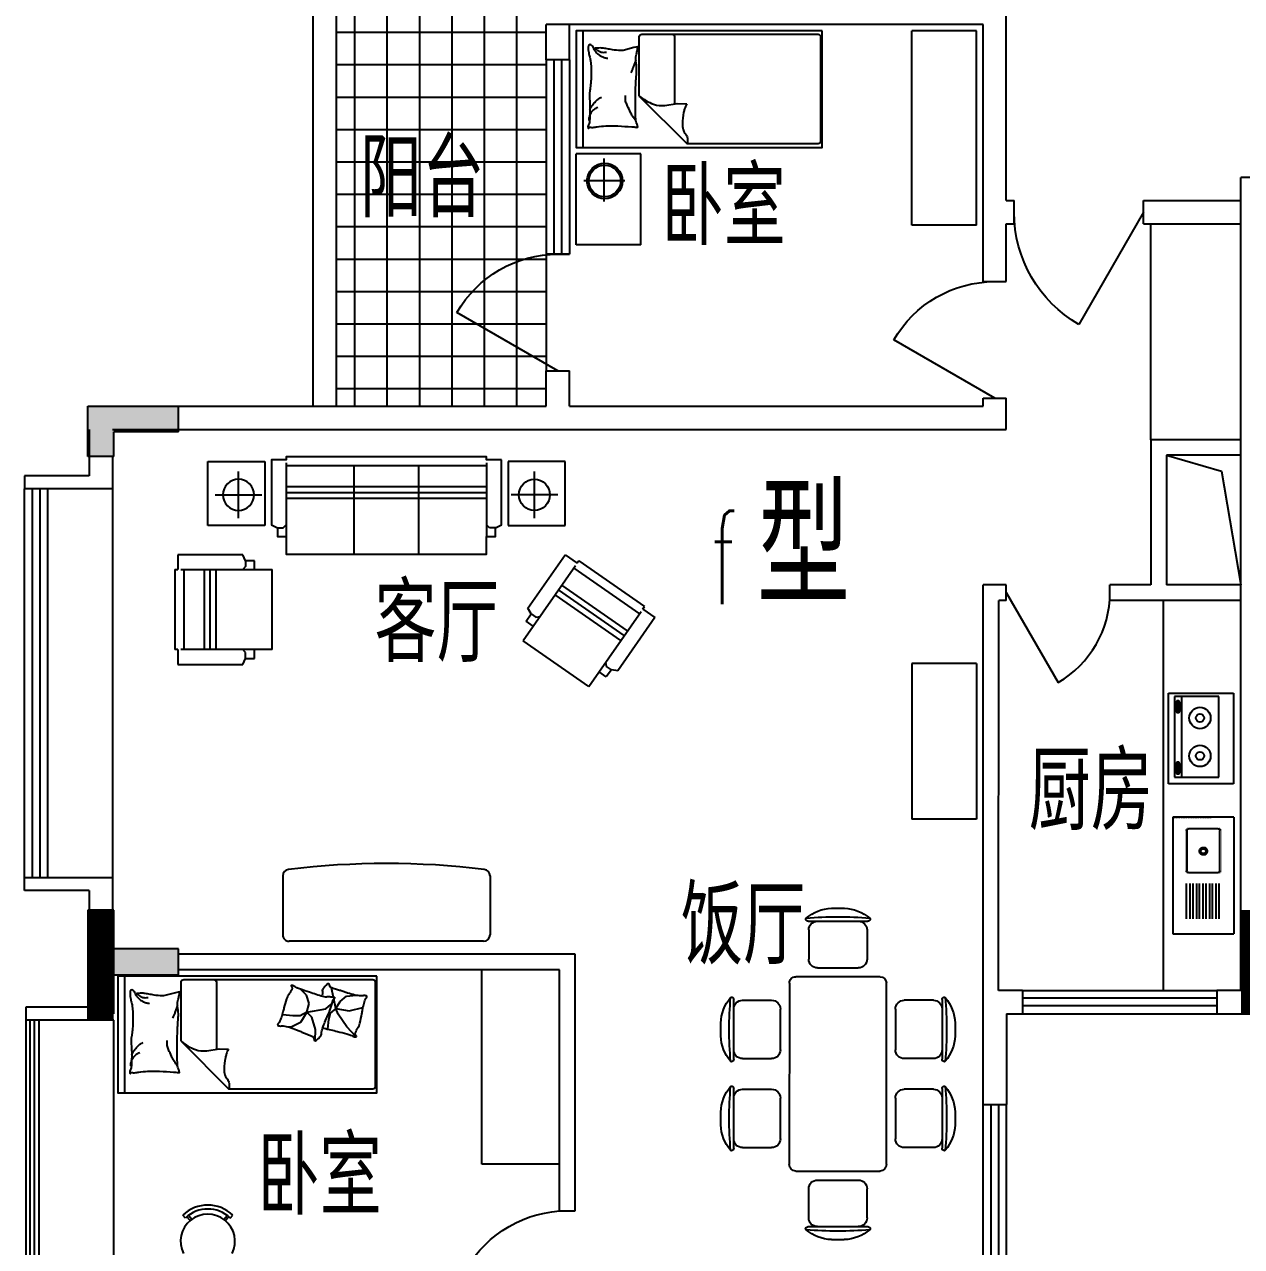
# Model space of a CAD drawing. Header units: millimetres. Extents: x 1386 to 52585, y 719 to 55091.
# Drawn here: x 27829 to 37224, y 20039 to 29471 of the extents above; entities that cross this region are included whole.
import ezdxf
from ezdxf.enums import TextEntityAlignment as Align

# ---------------------------------------------------------------- set-up
doc = ezdxf.new("R2010")
doc.units = ezdxf.units.MM
doc.linetypes.add('HIDDEN', pattern=[0.375, 0.25, -0.125])
for name, color, linetype in [('COLUMN', 7, 'Continuous'), ('F', 12, 'Continuous'), ('JG', 6, 'Continuous'), ('PUB_DIM', 3, 'Continuous'), ('PUB_TEXT', 7, 'Continuous'), ('STAIR', 2, 'Continuous'), ('TOILET', 7, 'Continuous'), ('TOTHER', 7, 'Continuous'), ('WALL', 4, 'Continuous'), ('WINDOW', 5, 'Continuous'), ('WINDOW_TEXT', 7, 'Continuous')]:
    doc.layers.add(name, color=color, linetype=linetype)
doc.styles.add('_HZTXT', font='txt.shx', dxfattribs={"width": 0.8, "bigfont": 'HZTXT.shx'})
doc.styles.add('_ROMANS', font='ROMANS', dxfattribs={"width": 0.8})
doc.styles.add('DIM_FONT', font='SIMPLEX.shx', dxfattribs={"width": 0.8})
doc.styles.add('SIMPLEX', font='SIMPLEX.SHX')
doc.styles.get("Standard").update_dxf_attribs({"font": 'arial.ttf'})

# ---------------------------------------------------------------- blocks, each defined once
blk = doc.blocks.new('M_E16')
for p, q in [((-358.7, -350.6), (-358.7, -119.3)), ((-346.9, -107.1), (-34.1, -107.1)), ((-22.3, -119.3), (-22.3, -350.6)), ((63.3, -103.3), (335.6, -103.3)), ((63.3, -131.7), (335.6, -131.7)), ((63.3, -153.3), (335.6, -153.3)), ((63.3, -181.7), (335.6, -181.7)), ((63.3, -203.3), (335.6, -203.3)), ((63.3, -231.7), (335.6, -231.7)), ((63.3, -253.3), (335.6, -253.3)), ((63.3, -281.7), (335.6, -281.7)), ((-34.1, -362.8), (-346.9, -362.8)), ((63.3, -303.3), (335.6, -303.3)), ((63.3, -331.7), (335.6, -331.7)), ((63.3, -353.3), (335.6, -353.3))]:
    blk.add_line(p, q)
for points, const_width in [([(-352.8, -95), (-370.5, -113.2)], 1.91), ([(-352.8, -95), (-28.2, -95)], 1.8), ([(-10.5, -113.2), (-28.2, -95)], 1.91), ([(-370.5, -356.7), (-370.5, -113.2)], 2), ([(-10.5, -113.2), (-10.5, -356.7)], 2), ([(-370.5, -356.7), (-352.8, -375)], 1.91), ([(-28.2, -375), (-352.8, -375)], 1.8), ([(-28.2, -375), (-10.5, -356.7)], 1.91)]:
    blk.add_lwpolyline(points, dxfattribs=dict(const_width=const_width))
for points in [[(-346.9, -107.1), (-350.9, -107.9), (-354.4, -110), (-357.1, -113.2), (-358.5, -117.2), (-358.7, -119.3)], [(-22.3, -119.3), (-23, -115.1), (-25, -111.5), (-28.2, -108.8), (-32, -107.3), (-34.1, -107.1)], [(-216.3, -235), (-214.5, -245.4), (-209.4, -254.5), (-201.5, -261.3), (-191.9, -264.9), (-181.7, -264.9), (-172, -261.3), (-164.2, -254.5), (-159.1, -245.4), (-157.3, -235), (-159.1, -224.6), (-164.2, -215.4), (-172, -208.6), (-181.7, -205), (-191.9, -205), (-201.5, -208.6), (-209.4, -215.4), (-214.5, -224.6), (-216.3, -235)], [(-206, -235), (-204.8, -241.7), (-201.5, -247.7), (-196.4, -252.1), (-190.1, -254.4), (-183.5, -254.4), (-177.2, -252.1), (-172.1, -247.7), (-168.8, -241.7), (-167.6, -235), (-168.8, -228.2), (-172.1, -222.2), (-177.2, -217.8), (-183.5, -215.5), (-190.1, -215.5), (-196.4, -217.8), (-201.5, -222.2), (-204.8, -228.2), (-206, -235)], [(-358.7, -350.6), (-358, -354.8), (-355.9, -358.4), (-352.8, -361.2), (-348.9, -362.6), (-346.9, -362.8)], [(-34.1, -362.8), (-30, -362.1), (-26.5, -359.9), (-23.9, -356.7), (-22.4, -352.7), (-22.3, -350.6)]]:
    blk.add_lwpolyline(points)
at = {"layer": 'TOTHER', "linetype": 'Continuous'}
for p, q in [((-450, 0), (450, 0)), ((-450, -470.6), (-450, 0)), ((450, 0), (450, -470.6)), ((-450, -470.6), (450, -470.6))]:
    blk.add_line(p, q, dxfattribs=at)
at = {"layer": 'TOTHER', "linetype": 'HIDDEN'}
blk.add_line((-450, 0), (-450, -300), dxfattribs=at)
at = {"width": 0.8, "flags": 9}
for tag in ['XSIZE', 'YSIZE']:
    blk.add_attdef(tag, (0, 0), '', height=0.5, dxfattribs=at)
blk = doc.blocks.new('_WBLK')
for p, q in [((-0.5, 0.5), (0.5, 0.5)), ((0.5, 0.1667), (-0.5, 0.1667)), ((0.5, -0.1667), (-0.5, -0.1667)), ((-0.5, -0.5), (0.5, -0.5))]:
    blk.add_line(p, q)
at = {"layer": 'WINDOW_TEXT', "style": 'SIMPLEX', "flags": 9}
blk.add_attdef('A', text='', height=1, dxfattribs=at).set_placement((0, 1.5), align=Align.MIDDLE)
blk = doc.blocks.new('DESK-DINNING')
at = {"layer": 'JG'}
for p, q in [((-1043.8, 904.3), (-1143, 904.3)), ((-357, 904.3), (-456.2, 904.3)), ((-863.4, 804.3), (-1323.4, 804.3)), ((-176.6, 804.3), (-636.6, 804.3)), ((-1318.4, 736.8), (-1318.4, 511.8)), ((-868.4, 736.8), (-868.4, 511.8)), ((-631.6, 736.8), (-631.6, 511.8)), ((-181.6, 736.8), (-181.6, 511.8)), ((-935.9, 444.3), (-1250.9, 444.3)), ((-249.1, 444.3), (-564.1, 444.3)), ((-1500, -325), (-1500, 325)), ((-1450, 375), (-50, 375)), ((0, 325), (0, -325)), ((-1928.5, -230), (-1928.5, 230)), ((-1861, 225), (-1636, 225)), ((361, 225), (136, 225)), ((428.5, -230), (428.5, 230)), ((-1568.5, -157.5), (-1568.5, 157.5)), ((68.5, -157.5), (68.5, 157.5)), ((-2028.5, -49.6), (-2028.5, 49.6)), ((528.5, -49.6), (528.5, 49.6)), ((-1861, -225), (-1636, -225)), ((361, -225), (136, -225)), ((-50, -375), (-1450, -375)), ((-1250.9, -444.3), (-935.9, -444.3)), ((-564.1, -444.3), (-249.1, -444.3)), ((-1318.4, -736.8), (-1318.4, -511.8)), ((-868.4, -736.8), (-868.4, -511.8)), ((-631.6, -736.8), (-631.6, -511.8)), ((-181.6, -736.8), (-181.6, -511.8)), ((-1323.4, -804.3), (-863.4, -804.3)), ((-636.6, -804.3), (-176.6, -804.3)), ((-1143, -904.3), (-1043.8, -904.3)), ((-456.2, -904.3), (-357, -904.3))]:
    blk.add_line(p, q, dxfattribs=at)
for centre, radius, start, end in [((-1133.3, 588.8), 315.6, 91.76514, 130.72654), ((-1053.6, 588.8), 315.6, 49.27346, 88.23486), ((-446.4, 588.8), 315.6, 91.76514, 130.72654), ((-366.7, 588.8), 315.6, 49.27346, 88.23486), ((-1332.6, 820.4), 10, 130.72654, 202.66999), ((-1323.4, 824.3), 20, 202.66999, 270), ((-1093.4, -1873.6), 2712.7, 84.8023, 95.1977), ((-1250.9, 736.8), 67.5, 90, 180), ((-935.9, 736.8), 67.5, 0, 90), ((-863.4, 824.3), 20, 270, 337.33001), ((-854.2, 820.4), 10, 337.33001, 49.27346), ((-645.8, 820.4), 10, 130.72654, 202.66999), ((-636.6, 824.3), 20, 202.66999, 270), ((-406.6, -1873.6), 2712.7, 84.8023, 95.1977), ((-564.1, 736.8), 67.5, 90, 180), ((-249.1, 736.8), 67.5, 0, 90), ((-176.6, 824.3), 20, 270, 337.33001), ((-167.4, 820.4), 10, 337.33001, 49.27346), ((-1250.9, 511.8), 67.5, 180, 270), ((-935.9, 511.8), 67.5, 270, 0), ((-564.1, 511.8), 67.5, 180, 270), ((-249.1, 511.8), 67.5, 270, 0), ((-1450, 325), 50, 90, 180), ((-50, 325), 50, 0, 90), ((-1713, 39.8), 315.6, 139.27346, 178.23486), ((749.4, 0), 2712.7, 174.8023, 185.1977), ((-1944.6, 239.2), 10, 67.33001, 139.27346), ((-1948.5, 230), 20, 0, 67.33001), ((-1861, 157.5), 67.5, 90, 180), ((-1636, 157.5), 67.5, 0, 90), ((136, 157.5), 67.5, 90, 180), ((361, 157.5), 67.5, 0, 90), ((448.5, 230), 20, 112.66999, 180), ((444.6, 239.2), 10, 40.72654, 112.66999), ((-2249.4, 0), 2712.7, 354.8023, 5.1977), ((213, 39.8), 315.6, 1.76514, 40.72654), ((-1713, -39.8), 315.6, 181.76514, 220.72654), ((213, -39.8), 315.6, 319.27346, 358.23486), ((-1861, -157.5), 67.5, 180, 270), ((-1636, -157.5), 67.5, 270, 0), ((136, -157.5), 67.5, 180, 270), ((361, -157.5), 67.5, 270, 0), ((-1944.6, -239.2), 10, 220.72654, 292.66999), ((-1948.5, -230), 20, 292.66999, 0), ((448.5, -230), 20, 180, 247.33001), ((444.6, -239.2), 10, 247.33001, 319.27346), ((-1450, -325), 50, 180, 270), ((-50, -325), 50, 270, 0), ((-1250.9, -511.8), 67.5, 90, 180), ((-935.9, -511.8), 67.5, 0, 90), ((-564.1, -511.8), 67.5, 90, 180), ((-249.1, -511.8), 67.5, 0, 90), ((-1250.9, -736.8), 67.5, 180, 270), ((-935.9, -736.8), 67.5, 270, 0), ((-564.1, -736.8), 67.5, 180, 270), ((-249.1, -736.8), 67.5, 270, 0), ((-1332.6, -820.4), 10, 157.33001, 229.27346), ((-1323.4, -824.3), 20, 90, 157.33001), ((-1133.3, -588.8), 315.6, 229.27346, 268.23486), ((-1093.4, 1873.6), 2712.7, 264.8023, 275.1977), ((-1053.6, -588.8), 315.6, 271.76514, 310.72654), ((-863.4, -824.3), 20, 22.66999, 90), ((-854.2, -820.4), 10, 310.72654, 22.66999), ((-645.8, -820.4), 10, 157.33001, 229.27346), ((-636.6, -824.3), 20, 90, 157.33001), ((-446.4, -588.8), 315.6, 229.27346, 268.23486), ((-406.6, 1873.6), 2712.7, 264.8023, 275.1977), ((-366.7, -588.8), 315.6, 271.76514, 310.72654), ((-176.6, -824.3), 20, 22.66999, 90), ((-167.4, -820.4), 10, 310.72654, 22.66999)]:
    blk.add_arc(centre, radius, start, end, dxfattribs=at)
at = {"layer": 'JG', "oblique": -180, "text_generation_flag": 4, "width": 0.8, "flags": 9}
for tag in ['XSIZE', 'YSIZE']:
    blk.add_attdef(tag, (-746.1, -16.9), '', height=0.5, rotation=180, dxfattribs=at)
blk = doc.blocks.new('DESK-LR')
at = {"layer": 'JG'}
for p, q in [((-227.3, 0), (227.3, 0)), ((277.3, -50), (277.3, -1550)), ((-227.3, -1600), (227.3, -1600))]:
    blk.add_line(p, q, dxfattribs=at)
for centre, radius, start, end in [((227.3, -50), 50, 0, 90), ((5950.8, -800), 6273.4, 173.08997, 186.91003), ((-227.3, -50), 50, 90, 174.53498), ((-227.3, -1550), 50, 185.46502, 270), ((227.3, -1550), 50, 270, 0)]:
    blk.add_arc(centre, radius, start, end, dxfattribs=at)
blk = doc.blocks.new('M_C55HKH')
for p, q in [((0, -52.4), (900, -52.4)), ((25.8, -508.5), (25.8, -1967.8)), ((502.6, -488.5), (45.8, -488.5)), ((502.6, -488.5), (871.6, -858.3)), ((45.8, -761.1), (564.4, -761.1)), ((871.6, -1967.8), (871.6, -858.3)), ((299.4, -1273), (294.5, -1270)), ((306.6, -1352.3), (299.4, -1273)), ((393.4, -1337.5), (392.3, -1318.1)), ((146.2, -1456.3), (99.8, -1409.5)), ((278.4, -1459.1), (304.8, -1407.4)), ((278.4, -1459.1), (357, -1410.4)), ((304.8, -1407.4), (306.6, -1352.3)), ((357, -1410.4), (393.4, -1337.5)), ((210.6, -1478.3), (146.2, -1456.3)), ((278.4, -1459.1), (210.6, -1478.3)), ((278.4, -1459.1), (251, -1605.9)), ((316.5, -1498.2), (278.4, -1459.1)), ((412.1, -1526.9), (316.5, -1498.2)), ((495.3, -1522.7), (412.1, -1526.9)), ((163.5, -1664.3), (88.8, -1648.6)), ((249.3, -1682.4), (175.1, -1666.8)), ((249.3, -1682.4), (195.7, -1717.6)), ((218.9, -1643.3), (211.2, -1652.3)), ((251, -1605.9), (218.9, -1643.3)), ((249.3, -1682.4), (286.2, -1639.5)), ((249.3, -1682.4), (266, -1787)), ((292.2, -1700.3), (249.3, -1682.4)), ((286.2, -1639.5), (333.2, -1627.5)), ((333.2, -1627.5), (405.4, -1617.7)), ((153.5, -1766.5), (147.3, -1840.5)), ((195.7, -1717.6), (153.5, -1766.5)), ((266, -1787), (242.8, -1892.3)), ((391.2, -1768.8), (292.2, -1700.3)), ((468.8, -1838.9), (391.2, -1768.8)), ((45.8, -1987.8), (851.6, -1987.8))]:
    blk.add_line(p, q)
blk.add_lwpolyline([(0, -2000), (0, 0), (900, 0), (900, -2000)], close=True)
for points in [[(135.1, -133.6, -0.263368), (107.1, -114.8, -0.494818), (116.3, -96.1, -0.049225), (134, -94.3, -0.036831), (157.6, -96.1, -0.031893), (195.6, -104.2, 0.035782), (229.5, -111.2, 0.032941), (319.2, -117.1, 0.026564), (430.4, -111.2, 0.017905), (467.9, -105.8, -0.033397), (488.1, -103.6, -0.03204), (525.2, -104.3, 0.018442), (589.5, -107.3, 0.010837), (654.3, -106.6, 0.014624), (702.2, -103.6, 0.111249), (724.7, -96.3, -0.153708), (741.6, -92.3, -0.076444), (749.1, -94, -0.215512), (751, -96.1, -0.585858), (748.4, -99.1, 0.363489), (743.5, -101.7, 0.191716), (743.4, -113.2, -0.129675), (745.4, -129.9, -0.01735), (742.4, -146.7, 0.019326), (739.8, -161.8, 0.018818), (733.1, -230.1, 0.021828), (732.2, -289.4, 0.006204), (733.6, -323.2, 0.001963), (739.8, -430.1, 0.028341), (744, -466.2, -0.117014), (743.5, -475.1, -0.36606), (742.1, -476.1, -0.03973), (728.5, -473.3, -0.048309), (714.7, -467.8, 0.062981), (704.1, -463.9, 0.04058), (680.7, -460.5, 0.014345), (613.9, -458.3, 0.005484), (488.5, -459, 0.007153), (392.3, -462, 0.008762), (349.8, -464.7, -0.008153), (304.1, -467.6, -0.06251), (247, -463.2, 0.078669), (201.4, -461.2, 0.047825), (179, -465.9, -0.034494), (148.2, -473.3, -0.023571), (122.9, -476.3, -0.510228), (121.9, -475.1), (129.4, -445.1), (150.1, -362.6, 0.073041), (152.1, -343, 0.023305), (146.3, -281.9, 0.018299), (142.3, -259, -0.01097), (134.9, -221, -0.042281), (132, -186.7, -0.027201), (134.9, -133.3)], [(133.4, -149.6, -0.05369), (147.6, -162.6, -0.070312), (155.7, -174.9, -0.015448), (159.5, -183.4, -0.013244), (163.2, -193.7, -0.082127), (166.2, -211.7, -0.064164), (163.2, -234.9)], [(134.9, -133.6, -0.077379), (169.7, -158.9, -0.077379), (195.2, -193.7, -0.047525), (205.1, -218.3, -0.047525), (210.2, -244.3)], [(608.9, -107.4, 0.027842), (585.2, -118, 0.048685), (572.6, -126.1, 0.023666), (544.7, -150.5, 0.031223), (525.7, -171.1, 0.046801), (520.6, -178.8, 0.023191), (512.5, -195.5)], [(690.9, -101.7, 0.088153), (656.4, -105.2, 0.088153), (625.2, -120.5, 0.077547), (603.6, -142.1, 0.077547), (589.5, -169.3)], [(225.5, -460.5, 0.009729), (252.8, -451.5, 0.009729), (279.7, -441.4, 0.007971), (301.4, -432.3, 0.007971), (322.9, -422.6)], [(694.7, -462, 0.016108), (655.8, -435.8, 0.024599), (629, -420.7, 0.009477), (579.9, -397.4, 0.015937), (550.1, -385.1, 0.072521), (533.7, -381.5, 0.033339), (497.5, -381.3)], [(502.6, -488.5, -0.085272), (565.9, -598.6, -0.124044), (575.2, -686.2), (561.5, -781.6), (563.3, -854.1)], [(563.3, -854.1, -0.027362), (601.8, -837.7, -0.040834), (628.9, -830.3, -0.038441), (716.6, -820.8, -0.076528), (760.7, -826.1, -0.103649), (788.2, -840.5, 0.093398), (818.4, -857, 0.072727), (840.5, -860.8, 0.052315), (871.6, -858.3)], [(400.3, -1581.4, 0.025626), (401.8, -1590.8, 0.0108), (426.4, -1696.7, 0.00456), (445.4, -1768.5, 0.01125), (454.1, -1797.4, 0.069394), (461.7, -1813.2, -0.079756), (468.1, -1827, -0.106399), (468.8, -1838.9, -0.328642), (465.8, -1841.8, -0.299547), (460.8, -1839.5, 0.189917), (454.1, -1834.5, 0.033518), (446, -1832.9, 0.075627), (442.4, -1833, 0.053489), (435.9, -1834.8, 0.017838), (417.6, -1843, 0.038394), (397.1, -1855.1, -0.059529), (383.5, -1862.4, -0.035943), (361.9, -1869, -0.011245), (291.4, -1883.8, -0.006203), (259.2, -1889.3, 0.010783), (240.6, -1892.7, 0.019485), (229.8, -1895.4, 0.005062), (188.4, -1907.7, 0.101392), (167.2, -1919.3, -0.223768), (156.1, -1922.3, -0.25558), (152.7, -1919.5, -0.081563), (149.7, -1906.7, -0.071805), (150.7, -1893, 0.069985), (151.8, -1879, 0.03546), (145.4, -1830.7, 0.029432), (130.3, -1774, 0.001554), (121.1, -1746.5, -0.00152), (111.6, -1718.4, -0.004735), (102.3, -1689.3, 0.00382), (90.8, -1653.2, 0.296001), (66.5, -1633.6, -0.649774), (60.7, -1615.9, -0.02319), (64.7, -1612.6, 0.0288), (67.9, -1609.9, 0.005727), (73, -1605.1, -0.004358), (79.6, -1598.7, -0.027528), (94.1, -1586.2, -0.046214), (103.8, -1580.2, -0.194121), (117.3, -1579, 0.133719), (136.6, -1579.7, 0.005779), (154.6, -1575.2, 0.008882)]]:
    blk.add_lwpolyline(points, format="xyb")
blk.add_lwpolyline([(345.4, -1251, 0.101392), (365.7, -1237.8, -0.223768), (376.5, -1234, -0.25558), (380.2, -1236.5, -0.081563), (384.2, -1249.1, -0.071805), (384.2, -1262.7, 0.069985), (384.1, -1276.8, 0.03546), (394.2, -1324.5, 0.029432), (413.7, -1379.8, 0.001554), (425, -1406.6, -0.00152), (436.5, -1433.9, -0.004735), (448, -1462.2, 0.00382), (462.3, -1497.3, 0.296001), (488, -1515, -0.649774), (495.1, -1532.2, -0.02319), (491.4, -1535.7, 0.0288), (488.4, -1538.7, 0.005727), (483.8, -1543.9, -0.004358), (477.7, -1550.8, -0.027528), (464.1, -1564.3, -0.046214), (454.9, -1571.1, -0.194121), (441.5, -1573.2, 0.133719), (422.3, -1574.1, 0.011505), (387.3, -1586.1, 0.008882), (342.6, -1603.5, 0.012426), (285.7, -1628.6, -0.033612), (264.2, -1636.9), (217.8, -1651.5), (182, -1662.8, 0.224341), (170.4, -1673.5, -0.722772), (163.3, -1673.1, -0.103513), (163.2, -1670, 0.053465), (163.5, -1664.3, 0.030109), (161.3, -1645.6, -0.031436), (159.2, -1627.7, -0.05324), (159.9, -1615.6, 0.05518), (160.5, -1603.9, 0.056271), (157, -1583.3, 0.0108), (124.3, -1479.6, 0.00456), (99.8, -1409.5, 0.01125), (89, -1381.3, 0.069394), (80.2, -1366.2, -0.079756), (72.8, -1352.9, -0.106399), (71.2, -1341.1, -0.328642), (73.9, -1337.9, -0.299547), (79.1, -1339.9, 0.189917), (86.1, -1344.3, 0.033518), (94.3, -1345.3, 0.075627), (98, -1345, 0.053489), (104.3, -1342.6, 0.017838), (121.9, -1333, 0.038394), (141.4, -1319.4, -0.059529), (154.4, -1311.1, -0.035943), (175.4, -1302.8, -0.011245), (244.6, -1282.8, -0.006203), (276.3, -1274.7, 0.010783), (294.5, -1270, 0.019485), (305.2, -1266.5, 0.005062)], format="xyb", close=True)
for centre, start, end in [((45.8, -508.5), 90, 180), ((45.8, -741.1), 180, 270), ((45.8, -1967.8), 180, 270), ((851.6, -1967.8), 270, 0)]:
    blk.add_arc(centre, 20, start, end)
at = {"style": 'DIM_FONT', "width": 0.8, "flags": 9}
for tag in ['YSIZE', 'XSIZE']:
    blk.add_attdef(tag, (0, 0), '', height=0.5, dxfattribs=at)
blk = doc.blocks.new('_DBLK')
blk.add_line((-0.5, 0), (0, -0.866))
blk.add_arc((-0.5, 0), 1, 300, 0)
at = {"style": 'SIMPLEX', "flags": 9}
blk.add_attdef('A', text='', height=1, dxfattribs=at).set_placement((0, 1.5), align=Align.MIDDLE)
blk = doc.blocks.new('BED-MAID')
at = {"layer": 'JG'}
for p, q in [((-52.4, 0), (-52.4, -900)), ((-1887.8, -45.8), (-1887.8, -851.6)), ((-508.5, -25.8), (-1867.8, -25.8)), ((-761.1, -45.8), (-761.1, -564.4)), ((-488.5, -502.6), (-488.5, -45.8)), ((-488.5, -502.6), (-858.3, -871.6)), ((-1867.8, -871.6), (-858.3, -871.6))]:
    blk.add_line(p, q, dxfattribs=at)
blk.add_lwpolyline([(-1900, 0), (0, 0), (0, -900), (-1900, -900)], close=True, dxfattribs=at)
for points in [[(-133.6, -135.1, -0.263368), (-114.8, -107.1, -0.494818), (-96.1, -116.3, -0.049225), (-94.3, -134, -0.036831), (-96.1, -157.6, -0.031893), (-104.2, -195.6, 0.035782), (-111.2, -229.5, 0.032941), (-117.1, -319.2, 0.026564), (-111.2, -430.4, 0.017905), (-105.8, -467.9, -0.033397), (-103.6, -488.1, -0.03204), (-104.3, -525.2, 0.018442), (-107.3, -589.5, 0.010837), (-106.6, -654.3, 0.014624), (-103.6, -702.2, 0.111249), (-96.3, -724.7, -0.153708), (-92.3, -741.6, -0.076444), (-94, -749.1, -0.215512), (-96.1, -751, -0.585858), (-99.1, -748.4, 0.363489), (-101.7, -743.5, 0.191716), (-113.2, -743.4, -0.129675), (-129.9, -745.4, -0.01735), (-146.7, -742.4, 0.019326), (-161.8, -739.8, 0.018818), (-230.1, -733.1, 0.021828), (-289.4, -732.2, 0.006204), (-323.2, -733.6, 0.001963), (-430.1, -739.8, 0.028341), (-466.2, -744, -0.117014), (-475.1, -743.5, -0.36606), (-476.1, -742.1, -0.03973), (-473.3, -728.5, -0.048309), (-467.8, -714.7, 0.062981), (-463.9, -704.1, 0.04058), (-460.5, -680.7, 0.014345), (-458.3, -613.9, 0.005484), (-459, -488.5, 0.007153), (-462, -392.3, 0.008762), (-464.7, -349.8, -0.008153), (-467.6, -304.1, -0.06251), (-463.2, -247, 0.078669), (-461.2, -201.4, 0.047825), (-465.9, -179, -0.034494), (-473.3, -148.2, -0.023571), (-476.3, -122.9, -0.510228), (-475.1, -121.9), (-445.1, -129.4), (-362.6, -150.1, 0.073041), (-343, -152.1, 0.023305), (-281.9, -146.3, 0.018299), (-259, -142.3, -0.01097), (-221, -134.9, -0.042281), (-186.7, -132, -0.027201), (-133.3, -134.9)], [(-133.6, -134.9, -0.077379), (-158.9, -169.7, -0.077379), (-193.7, -195.2, -0.047525), (-218.3, -205.1, -0.047525), (-244.3, -210.2)], [(-149.6, -133.4, -0.05369), (-162.6, -147.6, -0.070312), (-174.9, -155.7, -0.015448), (-183.4, -159.5, -0.013244), (-193.7, -163.2, -0.082127), (-211.7, -166.2, -0.064164), (-234.9, -163.2)], [(-460.5, -225.5, 0.009729), (-451.5, -252.8, 0.009729), (-441.4, -279.7, 0.007971), (-432.3, -301.4, 0.007971), (-422.6, -322.9)], [(-854.1, -563.3, -0.027362), (-837.7, -601.8, -0.040834), (-830.3, -628.9, -0.038441), (-820.8, -716.6, -0.076528), (-826.1, -760.7, -0.103649), (-840.5, -788.2, 0.093398), (-857, -818.4, 0.072727), (-860.8, -840.5, 0.052315), (-858.3, -871.6)], [(-488.5, -502.6, -0.085272), (-598.6, -565.9, -0.124044), (-686.2, -575.2), (-781.6, -561.5), (-854.1, -563.3)], [(-462, -694.7, 0.016108), (-435.8, -655.8, 0.024599), (-420.7, -629, 0.009477), (-397.4, -579.9, 0.015937), (-385.1, -550.1, 0.072521), (-381.5, -533.7, 0.033339), (-381.3, -497.5)], [(-107.4, -608.9, 0.027842), (-118, -585.2, 0.048685), (-126.1, -572.6, 0.023666), (-150.5, -544.7, 0.031223), (-171.1, -525.7, 0.046801), (-178.8, -520.6, 0.023191), (-195.5, -512.5)], [(-101.7, -690.9, 0.088153), (-105.2, -656.4, 0.088153), (-120.5, -625.2, 0.077547), (-142.1, -603.6, 0.077547), (-169.3, -589.5)]]:
    blk.add_lwpolyline(points, format="xyb", dxfattribs=at)
for centre, start, end in [((-1867.8, -45.8), 90, 180), ((-741.1, -45.8), 90, 180), ((-508.5, -45.8), 360, 90), ((-1867.8, -851.6), 180, 270)]:
    blk.add_arc(centre, 20, start, end, dxfattribs=at)
at = {"layer": 'JG', "style": 'DIM_FONT', "width": 0.8, "flags": 9}
for tag in ['YSIZE', 'XSIZE']:
    blk.add_attdef(tag, (0, 0), '', height=0.5, rotation=270, dxfattribs=at)
blk = doc.blocks.new('-TD')
at = {"color": 0}
for p, q in [((0, -90), (0, 90)), ((-90, 0), (90, 0))]:
    blk.add_line(p, q, dxfattribs=at)
blk.add_circle((0, 0), 60)
blk = doc.blocks.new('-CG')
at = {"layer": 'F'}
for p, q in [((321.7, 351.3), (-171.7, 351.3)), ((-171.7, 351.3), (-171.7, -87.4)), ((321.7, -87.4), (321.7, 351.3)), ((-171.7, -87.4), (321.7, -87.4))]:
    blk.add_line(p, q, dxfattribs=at)
at = {"layer": 'F', "xscale": 2, "yscale": 2, "zscale": 2}
blk.add_blockref('-TD', (65.3, 149.1), dxfattribs=at)
blk = doc.blocks.new('M_E19')
for p, q in [((-323.5, -113.1), (-323.5, -455.5)), ((299.3, -113.1), (-323.5, -113.1)), ((299.3, -455.5), (299.3, -113.1)), ((-323.5, -399.8), (299.3, -399.8)), ((-323.5, -455.5), (299.3, -455.5)), ((-290.9, -422.1), (-290.8, -433.8)), ((-215.7, -431.5), (-280.4, -431.5)), ((-280.4, -431.5), (-280.4, -448.2)), ((-280.4, -448.2), (-215.7, -448.2)), ((-215.7, -448.2), (-215.7, -431.5)), ((-199.1, -423.2), (-199.1, -433.7)), ((182.1, -422.1), (182.2, -433.8)), ((192.6, -431.5), (192.6, -448.2)), ((257.3, -431.5), (192.6, -431.5)), ((192.6, -448.2), (257.3, -448.2)), ((257.3, -448.2), (257.3, -431.5)), ((273.9, -423.2), (273.9, -433.7))]:
    blk.add_line(p, q)
for points in [[(-199.1, -423.2, 0.259034), (-201, -419.8, 0.076276), (-212.5, -414.9, 0.036515), (-226.1, -412.4, 0.026615), (-244.9, -411.4, 0.026615), (-263.8, -412.4, 0.036515), (-277.3, -414.9, 0.076276), (-288.9, -419.8, 0.259034), (-290.8, -423.2, 0.078462), (-290.6, -424.5, 0.056762)], [(-199.1, -433.7, 0.259034), (-201, -430.3, 0.076276), (-212.5, -425.4, 0.036515), (-226.1, -422.9, 0.026615), (-244.9, -421.9, 0.026615), (-263.8, -422.9, 0.036515), (-277.3, -425.4, 0.076276), (-288.9, -430.3, 0.259034), (-290.8, -433.7, 0.259034), (-288.9, -437.2, 0.056762), (-280.4, -441.2, 0.036515)], [(-215.7, -442.9, 0.008736), (-212.5, -442.1, 0.076276), (-201, -437.2, 0.259034), (-199.1, -433.7, 0.259034)], [(273.9, -423.2, 0.259034), (272, -419.8, 0.076276), (260.5, -414.9, 0.036515), (246.9, -412.4, 0.026615), (228.1, -411.4, 0.026615), (209.2, -412.4, 0.036515), (195.7, -414.9, 0.076276), (184.1, -419.8, 0.259034), (182.2, -423.2, 0.078462), (182.4, -424.5, 0.056762)], [(273.9, -433.7, 0.259034), (272, -430.3, 0.076276), (260.5, -425.4, 0.036515), (246.9, -422.9, 0.026615), (228.1, -421.9, 0.026615), (209.2, -422.9, 0.036515), (195.7, -425.4, 0.076276), (184.1, -430.3, 0.259034), (182.2, -433.7, 0.259034), (184.1, -437.2, 0.056762), (192.6, -441.2, 0.036515)], [(257.3, -442.9, 0.008736), (260.5, -442.1, 0.076276), (272, -437.2, 0.259034), (273.9, -433.7, 0.259034)]]:
    blk.add_lwpolyline(points, format="xyb")
at = {"layer": 'TOTHER', "linetype": 'Continuous'}
for p, q in [((-350, 0), (350, 0)), ((-350, -500), (-350, 0)), ((350, 0), (350, -500)), ((350, -500), (-350, -500))]:
    blk.add_line(p, q, dxfattribs=at)
for centre, radius in [((-158.4, -258.5), 82.5), ((134.2, -258.5), 82.5), ((-158.4, -258.5), 31.6), ((134.2, -258.5), 31.6)]:
    blk.add_circle(centre, radius, dxfattribs=at)
at = {"width": 0.8, "flags": 9}
for tag in ['XSIZE', 'YSIZE']:
    blk.add_attdef(tag, (0, 0), '', height=0.5, dxfattribs=at)

msp = doc.modelspace()

# ---------------------------------------------------------------- hatches: boundary and pattern name
at = {"layer": 'COLUMN'}
for points in [[(29018.8, 26325.7), (28518.9, 26325.7), (28518.9, 26136.2), (28318.7, 26136.2), (28318.7, 26525.7), (29018.8, 26525.7)], [(28518.9, 22135.7), (29018.9, 22135.7), (29018.9, 22335.7), (28518.9, 22335.7)]]:
    msp.add_hatch(color=256, dxfattribs=at).paths.add_polyline_path(points)
at = {"layer": 'JG'}
h = msp.add_hatch(dxfattribs=at)
h.set_pattern_fill('NET', color=256, scale=2000, style=0)
h.set_pattern_definition([(0, (-87370.2, -41089.83), (0, 250), []), (90, (-87370.2, -41089.83), (-250, 2e-14), [])])
h.paths.add_polyline_path([(31018.6, 30308.9), (30984.8, 30342.7), (30237.1, 29594.9), (30237.1, 26525.7), (31018.6, 26525.7)])
h.paths.add_polyline_path([(31857.1, 29198.2), (31857.1, 29470.4), (31018.6, 30308.9), (31018.6, 26525.7), (31857.1, 26525.7), (31857.1, 26797.7), (31857.1, 26842.7), (31092.1, 26842.7, -0.383652), (31857.1, 27692.9), (31857.1, 27697.7)])
h.paths.add_polyline_path([(31092.1, 26842.7), (31857.1, 26842.7), (31857.1, 27692.9, 0.383652)], flags=16)
h.paths.add_polyline_path([(30543.9, 28063), (31156, 28063), (31156, 28649.1), (30543.9, 28649.1)], flags=9)

# ---------------------------------------------------------------- linework, layer by layer
for p, q in [((36523.9, 26265.7), (36523.9, 27930.7)), ((35348.9, 22625.7), (35348.9, 23325.7))]:
    msp.add_line(p, q)
at = {"layer": 'COLUMN', "const_width": 200}
for points in [[(28418.9, 21785.7), (28418.9, 22635.7)], [(37318.9, 21835.7), (37318.9, 22635.7)]]:
    msp.add_lwpolyline(points, dxfattribs=at)
at = {"layer": 'JG'}
for p, q in [((34678.4, 27920.8), (34678.5, 29420.8)), ((35178.5, 29420.8), (34678.5, 29420.8)), ((35178.4, 27920.8), (35178.5, 29420.8)), ((32086.6, 27770.9), (32086.7, 28470.9)), ((32586.7, 28470.9), (32086.7, 28470.9)), ((32300.9, 28435.1), (32300.9, 28105.3)), ((32586.6, 27770.9), (32586.7, 28470.9)), ((32462.7, 28262.6), (32146.3, 28262.6)), ((35178.4, 27920.8), (34678.4, 27920.8)), ((32586.6, 27770.9), (32086.6, 27770.9)), ((29849.6, 26087.3), (29849.6, 25518.6)), ((31396.6, 26064.5), (29849.6, 26064.6)), ((30372.8, 25382), (30372.9, 26064.5)), ((30873.3, 25382), (30873.4, 26064.5)), ((31396.6, 26087.3), (31396.6, 25518.5)), ((29849.6, 25905.3), (31396.6, 25905.3)), ((29849.6, 25859.8), (31396.6, 25859.8)), ((29849.6, 25814.3), (31396.6, 25814.3)), ((29781.3, 25586.8), (29826.8, 25586.8)), ((29826.8, 25586.8), (29849.6, 25609.6)), ((31419.3, 25586.8), (31396.6, 25609.5)), ((31464.8, 25586.8), (31419.3, 25586.8)), ((29513.5, 25377.2), (29013, 25377.2)), ((29013, 25377.2), (29013, 25263.5)), ((29536.2, 25331.7), (29513.5, 25377.2)), ((31715.6, 24966.3), (32001.5, 25377.1)), ((32001.5, 25377.1), (32094.9, 25312.2)), ((29536.2, 25286.2), (29513.5, 25263.5)), ((29536.2, 25331.7), (29536.2, 25286.2)), ((29604.5, 25331.7), (29536.2, 25331.7)), ((29604.5, 25263.5), (29604.5, 25331.7)), ((32081.9, 25293.5), (31679.1, 24714.6)), ((32107.8, 25330.8), (32094.9, 25312.2)), ((32107.8, 25330.8), (32615, 24978)), ((28990.2, 25263.5), (29013, 25263.5)), ((28990.2, 25263.5), (28990.2, 24645.7)), ((29035.7, 25263.5), (29741, 25263.5)), ((29058.5, 25263.5), (29058.5, 24645.7)), ((29217.7, 24645.7), (29217.7, 25263.5)), ((29263.2, 24645.7), (29263.2, 25263.5)), ((29308.7, 24645.7), (29308.7, 25263.5)), ((29741, 24645.7), (29741, 25263.5)), ((32068.9, 25274.8), (32576, 24922)), ((32459.1, 24753.9), (31951.9, 25106.7)), ((32485, 24791.2), (31977.9, 25144.1)), ((32433.1, 24716.5), (31925.9, 25069.4)), ((31701, 24865.6), (31740, 24921.6)), ((31740, 24921.6), (31715.6, 24966.3)), ((31740, 24921.6), (31777.3, 24895.6)), ((31777.3, 24895.6), (31809, 24901.3)), ((32186.2, 24361.7), (32589, 24940.6)), ((32602, 24959.3), (32615, 24978)), ((32602, 24959.3), (32695.4, 24894.3)), ((31757, 24826.6), (31701, 24865.6)), ((32695.4, 24894.3), (32409.5, 24483.5)), ((32186.2, 24361.7), (31679.1, 24714.6)), ((29013, 24645.7), (28990.2, 24645.7)), ((29013, 24645.7), (29013, 24531.9)), ((29741, 24645.7), (29035.7, 24645.7)), ((29536.2, 24622.9), (29513.5, 24645.7)), ((29536.2, 24577.4), (29536.2, 24622.9)), ((29604.5, 24577.4), (29604.5, 24645.7)), ((29013, 24531.9), (29513.5, 24531.9)), ((29513.5, 24531.9), (29536.2, 24577.4)), ((29536.2, 24577.4), (29604.5, 24577.4)), ((32321.8, 24516.8), (32316.1, 24548.5)), ((35178.3, 24538.8), (34678.3, 24538.8)), ((34678.3, 24538.8), (34678.3, 23338.8)), ((35178.3, 24538.8), (35178.3, 23338.8)), ((32320.2, 24434.8), (32264.2, 24473.8)), ((32359.2, 24490.8), (32320.2, 24434.8)), ((32359.2, 24490.8), (32321.8, 24516.8)), ((32409.5, 24483.5), (32359.2, 24490.8)), ((35178.3, 23338.8), (34678.3, 23338.8)), ((31359, 20675.9), (31359, 22175.9)), ((31959, 20675.9), (31359, 20675.9)), ((29071, 20259.4), (29050.3, 20281.1)), ((29120.2, 20248.5), (29094.3, 20279.1)), ((29367.8, 20248.5), (29393.7, 20279.1)), ((29417, 20259.4), (29437.7, 20281)), ((29108.4, 20239.3), (29082.6, 20269.8)), ((29379.6, 20239.2), (29405.4, 20269.8))]:
    msp.add_line(p, q, dxfattribs=at)
msp.add_lwpolyline([(31510.4, 26110), (31396.6, 26110), (31396.6, 26132.8), (29849.6, 26132.8), (29849.6, 26110.1), (29735.9, 26110.1), (29735.8, 25609.6), (29781.3, 25586.8), (29781.3, 25518.6), (29849.6, 25518.6), (29849.6, 25382.1), (31396.6, 25382), (31396.6, 25518.5), (31464.8, 25518.5), (31464.8, 25586.8), (31510.3, 25609.5)], close=True, dxfattribs=at)
for radius in [137, 123]:
    msp.add_circle((32308.1, 28262.6), radius, dxfattribs=at)
for radius, start, end in [(210, 333.63439, 206.36122), (280, 46.21853, 133.77709), (250, 46.21853, 133.77709)]:
    msp.add_arc((29244, 20078.9), radius, start, end, dxfattribs=at)
at = {"layer": 'PUB_DIM'}
msp.add_lwpolyline([(36643.9, 26145.7), (37070.1, 26023.4), (37218.9, 25145.7)], dxfattribs=at)
at = {"layer": 'STAIR'}
for p, q in [((30057.1, 26525.7), (30057.1, 29669.5)), ((30237.1, 26525.7), (30237.1, 29594.9)), ((31857.1, 27698.2), (31857.1, 26797.7))]:
    msp.add_line(p, q, dxfattribs=at)
at = {"layer": 'TOILET'}
msp.add_line((36618.9, 25025.7), (36618.9, 22015.7), dxfattribs=at)
at = {"layer": 'WALL'}
for p, q in [((35408, 28110.7), (35408, 30487.4)), ((35228.9, 29470.7), (31856.8, 29470.7)), ((31857.1, 29198.2), (31857.1, 29470.7)), ((32037.1, 29198.2), (32037.1, 29470.7)), ((35228.9, 27485.7), (35228.9, 29470.7)), ((32037.1, 29198.2), (31857.1, 29198.2)), ((37218.9, 22015.7), (37218.9, 28290.7)), ((38388.9, 28290.7), (37218.9, 28290.7)), ((35408, 28110.7), (35468, 28110.7)), ((35468, 27930.7), (35468, 28110.7)), ((36468, 28110.7), (37218.9, 28110.7)), ((36468, 27930.7), (36468, 28110.7)), ((35408, 27930.7), (35468, 27930.7)), ((35408, 27485.7), (35408, 27930.7)), ((36468, 27930.7), (37218.9, 27930.7)), ((32037.1, 27698.2), (31857.1, 27698.2)), ((31857.1, 27697.7), (32037.1, 27697.7)), ((35228.9, 27485.7), (35408, 27485.7)), ((31857.1, 26525.7), (31857.1, 26797.7)), ((31857.1, 26797.7), (32037.1, 26797.7)), ((32037.1, 26525.7), (32037.1, 26797.7)), ((28318.7, 26136.2), (28318.7, 26525.7)), ((28318.7, 26525.7), (31857.1, 26525.7)), ((29018.8, 26325.7), (29018.8, 26525.7)), ((32037.1, 26525.7), (35228.9, 26525.7)), ((35228.9, 26525.7), (35228.9, 26585.7)), ((35228.9, 26585.7), (35408, 26585.7)), ((35408, 26345.7), (35408, 26585.7)), ((28328.9, 26345.7), (28328.9, 25985.9)), ((28508.9, 26345.7), (35408, 26345.7)), ((29018.8, 26325.7), (28518.9, 26325.7)), ((28518.9, 26136.2), (28518.9, 26325.7)), ((37218.9, 26265.7), (36523.9, 26265.7)), ((36523.9, 26265.7), (36523.9, 25145.7)), ((28518.9, 26136.2), (28318.7, 26136.2)), ((28508.9, 26136.2), (28508.9, 25885.9)), ((37218.9, 26145.7), (36643.9, 26145.7)), ((36643.9, 26145.7), (36643.9, 25145.7)), ((28328.9, 25985.9), (27828.9, 25985.9)), ((27828.9, 25985.9), (27828.9, 25885.9)), ((28508.9, 25885.9), (27828.9, 25885.9)), ((35228.9, 21135.7), (35228.9, 25145.7)), ((35408, 25145.7), (35228.9, 25145.7)), ((35408, 25025.7), (35408, 25145.7)), ((36208, 25025.7), (36208, 25145.7)), ((36523.9, 25145.7), (36208, 25145.7)), ((37218.9, 25145.7), (36643.9, 25145.7)), ((35348.8, 22015.7), (35349.2, 25025.7)), ((35408, 25025.7), (35349.2, 25025.7)), ((37218.9, 25025.7), (36208, 25025.7)), ((28508.9, 22885.9), (27828.9, 22885.9)), ((27828.9, 22785.9), (27828.9, 22885.9)), ((28508.9, 22885.9), (28508.9, 22635.7)), ((28328.9, 22785.9), (27828.9, 22785.9)), ((28328.9, 22785.9), (28328.9, 21985.7)), ((28318.9, 22635.7), (28318.9, 21785.7)), ((28519, 22635.7), (28318.9, 22635.7)), ((28518.9, 21835.7), (28518.9, 22635.7)), ((29018.9, 22335.7), (28518.9, 22335.7)), ((29018.9, 22135.7), (29018.9, 22335.7)), ((32079.7, 22295.7), (29018.9, 22295.7)), ((32079.7, 20315.7), (32079.7, 22295.7)), ((31959.7, 22175.7), (29018.9, 22175.7)), ((31959.7, 20315.7), (31959.7, 22175.7)), ((28518.9, 22135.7), (29018.9, 22135.7)), ((35533.8, 22015.7), (35348.8, 22015.7)), ((35533.8, 22015.7), (35533.8, 21835.7)), ((37218.9, 22015.7), (37033.8, 22015.7)), ((37033.8, 22015.7), (37033.8, 21835.7)), ((28338.9, 21885.7), (27838.9, 21885.7)), ((27838.9, 21885.7), (27838.9, 21785.7)), ((35408.9, 21835.7), (35533.8, 21835.7)), ((35408.9, 21835.7), (35408.9, 21135.7)), ((37033.8, 21835.7), (37418.9, 21835.7)), ((28518.9, 21785.7), (27838.9, 21785.7)), ((35228.9, 21135.7), (35408.9, 21135.7)), ((31959.7, 20315.7), (32079.7, 20315.7))]:
    msp.add_line(p, q, dxfattribs=at)
at = {"layer": 'WINDOW'}
for p, q in [((28508.9, 25885.9), (28508.9, 22885.9)), ((28518.9, 19685.7), (28518.9, 21785.7))]:
    msp.add_line(p, q, dxfattribs=at)

# ---------------------------------------------------------------- block references
at = {"layer": 'JG', "xscale": -1}
for name, p, rotation in [('BED-MAID', (32086.7, 29420.9), 359.9978068309123), ('-CG', (29332, 25775.1), 269.9978068309123), ('DESK-DINNING', (34108.1, 22121.3), 269.9978068309123), ('M_C55HKH', (28549.5, 22125.7), 89.99780683091231)]:
    msp.add_blockref(name, p, dxfattribs=dict(at, rotation=rotation))
at = {"layer": 'JG', "extrusion": (0, 0, -1), "xscale": -1, "zscale": -1, "rotation": 270.0021931690877}
msp.add_blockref('-CG', (-31914.2, 25775), dxfattribs=at)
at = {"layer": 'JG', "rotation": 269.9978068309123}
msp.add_blockref('DESK-LR', (31423, 22672.7), dxfattribs=at)
at = {"layer": 'TOTHER', "rotation": 270.0000000000001}
msp.add_blockref('M_E19', (37161.1, 23960), dxfattribs=at)
at = {"layer": 'TOTHER', "xscale": -1, "rotation": 90.00000000000007}
msp.add_blockref('M_E16', (36693.9, 22903.8), dxfattribs=at)
at = {"layer": 'WINDOW'}
for name, p, xscale, yscale, zscale, rotation in [('_WBLK', (31947.1, 28448.2), -1500, 180.0000000000072, 1500, 89.99999999999993), ('_DBLK', (31947.1, 27247.7), -900, 900, 900, 269.9999999999998), ('_DBLK', (35318.4, 27035.7), 900, -900, 900, 90.00000000000007), ('_WBLK', (27918.9, 24385.9), 3000, 180, 3000, 90.00000000000007), ('_WBLK', (27888.9, 20735.7), -2100, 100, 2100, 90.00000000000007), ('_WBLK', (35318.9, 20535.7), 1200, 180.00000015572, 1200, 90.00000000100009), ('_DBLK', (32019.7, 19865.7), 900, -900, 900, 89.99999999926348)]:
    msp.add_blockref(name, p, dxfattribs=dict(at, xscale=xscale, yscale=yscale, zscale=zscale, rotation=rotation))
for name, p, xscale, yscale, zscale in [('_DBLK', (35968, 28020.7), -1000, 1000, 1000), ('_DBLK', (35808, 25085.7), 800, 800, 800), ('_WBLK', (36283.8, 21925.7), 1500, 179.9999999999927, 1500)]:
    msp.add_blockref(name, p, dxfattribs=dict(at, xscale=xscale, yscale=yscale, zscale=zscale))

# ---------------------------------------------------------------- texts
at = {"layer": 'PUB_TEXT'}
for s, height, style, width, p in [('阳台', 600, '_HZTXT', 0.8, (30419.3, 27981.4)), ('卧室', 600, '_HZTXT', 0.8, (32745.7, 27763.7)), ('型', 900, '_HZTXT', 0.8, (33483.1, 24997.8)), ('f', 720, '_ROMANS', 0.6, (33121.9, 24997.8)), ('客厅', 600, '_HZTXT', 0.8, (30530.4, 24549.3)), ('厨房', 600, '_HZTXT', 0.8, (35581.2, 23252.9)), ('饭厅', 600, '_HZTXT', 0.8, (32896.2, 22217.6)), ('卧室', 600, '_HZTXT', 0.8, (29626.7, 20282))]:
    msp.add_text(s, height=height, dxfattribs=dict(at, style=style, width=width)).set_placement(p)

doc.saveas('drawing.dxf')
